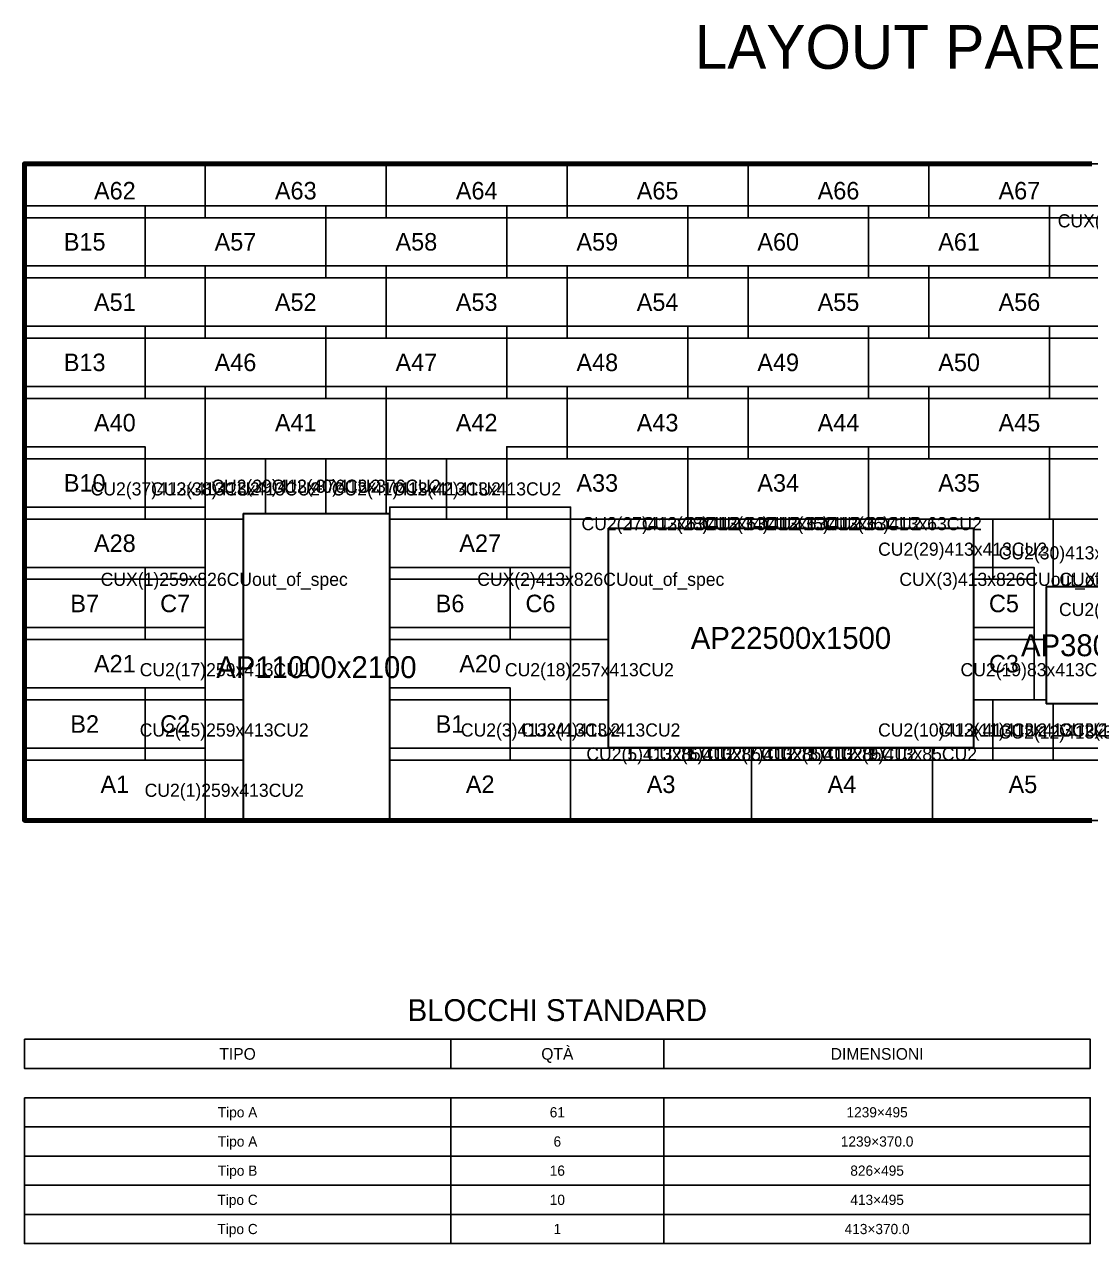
# Model space of a CAD drawing. Header units: metres. Extents: x 0 to 28345, y -34060 to 5454.
# Drawn here: x 0 to 7302, y -2900 to 5454 of the extents above; entities that cross this region are included whole.
import ezdxf
from ezdxf.enums import TextEntityAlignment as Align

# ---------------------------------------------------------------- set-up
doc = ezdxf.new("R2010")
doc.units = ezdxf.units.M
for name, color, linetype in [('APERTURE', 1, 'Continuous'), ('BLOCCHI_CUSTOM', 3, 'Continuous'), ('BLOCCHI_STD', 7, 'Continuous'), ('CARTIGLIO', 7, 'Continuous'), ('PARETE', 5, 'Continuous'), ('TESTI', 7, 'Continuous')]:
    doc.layers.add(name, color=color, linetype=linetype)

msp = doc.modelspace()

# ---------------------------------------------------------------- linework, layer by layer
at = {"layer": 'APERTURE'}
for points in [[(1500, 0), (2500, 0), (2500, 2100), (1500, 2100), (1500, 0)], [(4000, 500), (6500, 500), (6500, 2000), (4000, 2000), (4000, 500)], [(7000, 800), (7800, 800), (7800, 1600), (7000, 1600), (7000, 800)]]:
    msp.add_lwpolyline(points, close=True, dxfattribs=at)
at = {"layer": 'BLOCCHI_CUSTOM'}
for points in [[(826, 2065), (826, 2478), (1239, 2478), (1239, 2065), (826, 2065)], [(1499.6, 2102), (1499.4, 2101.9), (1499.2, 2101.8), (1499.1, 2101.8), (1498.9, 2101.7), (1498.7, 2101.5), (1498.6, 2101.4), (1498.5, 2101.3), (1498.3, 2101.1), (1498.2, 2100.9), (1498.2, 2100.8), (1498.1, 2100.6), (1498, 2100.4), (1498, 2100.2), (1498, 2100), (1498, 2065), (1239, 2065), (1239, 2478), (1652, 2478), (1652, 2102), (1500, 2102), (1499.8, 2102), (1499.6, 2102)], [(2065, 2478), (2065, 2102), (1652, 2102), (1652, 2478), (2065, 2478)], [(2478, 2478), (2478, 2102), (2065, 2102), (2065, 2478), (2478, 2478)], [(2891, 2478), (2891, 2065), (2502, 2065), (2502, 2100), (2502, 2100.2), (2502, 2100.4), (2501.9, 2100.6), (2501.8, 2100.8), (2501.8, 2100.9), (2501.7, 2101.1), (2501.5, 2101.3), (2501.4, 2101.4), (2501.3, 2101.5), (2501.1, 2101.7), (2500.9, 2101.8), (2500.8, 2101.8), (2500.6, 2101.9), (2500.4, 2102), (2500.2, 2102), (2500, 2102), (2478, 2102), (2478, 2478), (2891, 2478)], [(3304, 2478), (3304, 2065), (2891, 2065), (2891, 2478), (3304, 2478)], [(1239, 2065), (1498, 2065), (1498, 1652), (1498, 1239), (1239, 1239), (1239, 1652), (1239, 2065)], [(4154, 2065), (4154, 2002), (4000, 2002), (3999.8, 2002), (3999.6, 2002), (3999.4, 2001.9), (3999.2, 2001.8), (3999.1, 2001.8), (3998.9, 2001.7), (3998.7, 2001.5), (3998.6, 2001.4), (3998.5, 2001.3), (3998.3, 2001.1), (3998.2, 2000.9), (3998.2, 2000.8), (3998.1, 2000.6), (3998, 2000.4), (3998, 2000.2), (3998, 2000), (3998, 1652), (3998, 1239), (3741, 1239), (3741, 1652), (3741, 2065), (4154, 2065)], [(4567, 2065), (4567, 2002), (4154, 2002), (4154, 2065), (4567, 2065)], [(4980, 2065), (4980, 2002), (4567, 2002), (4567, 2065), (4980, 2065)], [(5393, 2065), (5393, 2002), (4980, 2002), (4980, 2065), (5393, 2065)], [(5806, 2065), (5806, 2002), (5393, 2002), (5393, 2065), (5806, 2065)], [(6219, 2065), (6219, 2002), (5806, 2002), (5806, 2065), (6219, 2065)], [(6502, 1652), (6502, 2000), (6502, 2000.2), (6502, 2000.4), (6501.9, 2000.6), (6501.8, 2000.8), (6501.8, 2000.9), (6501.7, 2001.1), (6501.5, 2001.3), (6501.4, 2001.4), (6501.3, 2001.5), (6501.1, 2001.7), (6500.9, 2001.8), (6500.8, 2001.8), (6500.6, 2001.9), (6500.4, 2002), (6500.2, 2002), (6500, 2002), (6219, 2002), (6219, 2065), (6632, 2065), (6632, 1652), (6502, 1652)], [(6999.2, 1601.8), (6999.1, 1601.8), (6998.9, 1601.7), (6998.7, 1601.5), (6998.6, 1601.4), (6998.5, 1601.3), (6998.3, 1601.1), (6998.2, 1600.9), (6998.2, 1600.8), (6998.1, 1600.6), (6998, 1600.4), (6998, 1600.2), (6998, 1600), (6998, 1239), (6915, 1239), (6915, 1652), (6632, 1652), (6632, 2065), (7045, 2065), (7045, 1602), (7000, 1602), (6999.8, 1602), (6999.6, 1602), (6999.4, 1601.9), (6999.2, 1601.8)], [(7458, 2065), (7458, 1652), (7458, 1602), (7045, 1602), (7045, 2065), (7458, 2065)], [(1239, 826), (1239, 1239), (1498, 1239), (1498, 826), (1239, 826)], [(3741, 1239), (3998, 1239), (3998, 826), (3741, 826), (3741, 1239)], [(6915, 1239), (6998, 1239), (6998, 826), (6915, 826), (6915, 1239)], [(1239, 826), (1498, 826), (1498, 413), (1239, 413), (1239, 826)], [(3328, 826), (3741, 826), (3741, 413), (3328, 413), (3328, 826)], [(3998, 826), (3998, 500), (3998, 499.8), (3998, 499.6), (3998.1, 499.4), (3998.2, 499.2), (3998.2, 499.1), (3998.3, 498.9), (3998.5, 498.7), (3998.6, 498.6), (3998.7, 498.5), (3998.9, 498.3), (3999.1, 498.2), (3999.2, 498.2), (3999.4, 498.1), (3999.6, 498), (3999.8, 498), (4000, 498), (4154, 498), (4154, 413), (3741, 413), (3741, 826), (3998, 826)], [(6500, 498), (6500.2, 498), (6500.4, 498), (6500.6, 498.1), (6500.8, 498.2), (6500.9, 498.2), (6501.1, 498.3), (6501.3, 498.5), (6501.4, 498.6), (6501.5, 498.7), (6501.7, 498.9), (6501.8, 499.1), (6501.8, 499.2), (6501.9, 499.4), (6502, 499.6), (6502, 499.8), (6502, 500), (6502, 826), (6632, 826), (6632, 413), (6219, 413), (6219, 498), (6500, 498)], [(6998, 826), (6998, 800), (6998, 799.8), (6998, 799.6), (6998.1, 799.4), (6998.2, 799.2), (6998.2, 799.1), (6998.3, 798.9), (6998.5, 798.7), (6998.6, 798.6), (6998.7, 798.5), (6998.9, 798.3), (6999.1, 798.2), (6999.2, 798.2), (6999.4, 798.1), (6999.6, 798), (6999.8, 798), (7000, 798), (7045, 798), (7045, 413), (6632, 413), (6632, 826), (6998, 826)], [(7458, 798), (7458, 413), (7045, 413), (7045, 798), (7458, 798)], [(4567, 498), (4567, 413), (4154, 413), (4154, 498), (4567, 498)], [(4980, 498), (4980, 413), (4567, 413), (4567, 498), (4980, 498)], [(5393, 498), (5393, 413), (4980, 413), (4980, 498), (5393, 498)], [(5806, 498), (5806, 413), (5393, 413), (5393, 498), (5806, 498)], [(6219, 498), (6219, 413), (5806, 413), (5806, 498), (6219, 498)], [(1498, 0), (1490, 0), (1480, 0), (1470, 0), (1460, 0), (1450, 0), (1440, 0), (1430, 0), (1420, 0), (1410, 0), (1400, 0), (1390, 0), (1380, 0), (1370, 0), (1360, 0), (1350, 0), (1340, 0), (1330, 0), (1320, 0), (1310, 0), (1300, 0), (1290, 0), (1280, 0), (1270, 0), (1260, 0), (1250, 0), (1240, 0), (1239, 0), (1239, 413), (1498, 413), (1498, 0)]]:
    msp.add_lwpolyline(points, close=True, dxfattribs=at)
at = {"layer": 'BLOCCHI_STD'}
for points in [[(0, 4130), (1239, 4130), (1239, 4500), (0, 4500), (0, 4130)], [(1239, 4130), (2478, 4130), (2478, 4500), (1239, 4500), (1239, 4130)], [(2478, 4130), (3717, 4130), (3717, 4500), (2478, 4500), (2478, 4130)], [(3717, 4130), (4956, 4130), (4956, 4500), (3717, 4500), (3717, 4130)], [(4956, 4130), (6195, 4130), (6195, 4500), (4956, 4500), (4956, 4130)], [(6195, 4130), (7434, 4130), (7434, 4500), (6195, 4500), (6195, 4130)], [(0, 3717), (826, 3717), (826, 4212), (0, 4212), (0, 3717)], [(826, 3717), (2065, 3717), (2065, 4212), (826, 4212), (826, 3717)], [(2065, 3717), (3304, 3717), (3304, 4212), (2065, 4212), (2065, 3717)], [(3304, 3717), (4543, 3717), (4543, 4212), (3304, 4212), (3304, 3717)], [(4543, 3717), (5782, 3717), (5782, 4212), (4543, 4212), (4543, 3717)], [(5782, 3717), (7021, 3717), (7021, 4212), (5782, 4212), (5782, 3717)], [(7021, 3717), (7847, 3717), (7847, 4212), (7021, 4212), (7021, 3717)], [(0, 3304), (1239, 3304), (1239, 3799), (0, 3799), (0, 3304)], [(1239, 3304), (2478, 3304), (2478, 3799), (1239, 3799), (1239, 3304)], [(2478, 3304), (3717, 3304), (3717, 3799), (2478, 3799), (2478, 3304)], [(3717, 3304), (4956, 3304), (4956, 3799), (3717, 3799), (3717, 3304)], [(4956, 3304), (6195, 3304), (6195, 3799), (4956, 3799), (4956, 3304)], [(6195, 3304), (7434, 3304), (7434, 3799), (6195, 3799), (6195, 3304)], [(0, 2891), (826, 2891), (826, 3386), (0, 3386), (0, 2891)], [(826, 2891), (2065, 2891), (2065, 3386), (826, 3386), (826, 2891)], [(2065, 2891), (3304, 2891), (3304, 3386), (2065, 3386), (2065, 2891)], [(3304, 2891), (4543, 2891), (4543, 3386), (3304, 3386), (3304, 2891)], [(4543, 2891), (5782, 2891), (5782, 3386), (4543, 3386), (4543, 2891)], [(5782, 2891), (7021, 2891), (7021, 3386), (5782, 3386), (5782, 2891)], [(7021, 2891), (7847, 2891), (7847, 3386), (7021, 3386), (7021, 2891)], [(0, 2478), (1239, 2478), (1239, 2973), (0, 2973), (0, 2478)], [(1239, 2478), (2478, 2478), (2478, 2973), (1239, 2973), (1239, 2478)], [(2478, 2478), (3717, 2478), (3717, 2973), (2478, 2973), (2478, 2478)], [(3717, 2478), (4956, 2478), (4956, 2973), (3717, 2973), (3717, 2478)], [(4956, 2478), (6195, 2478), (6195, 2973), (4956, 2973), (4956, 2478)], [(6195, 2478), (7434, 2478), (7434, 2973), (6195, 2973), (6195, 2478)], [(0, 2065), (826, 2065), (826, 2560), (0, 2560), (0, 2065)], [(3304, 2065), (4543, 2065), (4543, 2560), (3304, 2560), (3304, 2065)], [(4543, 2065), (5782, 2065), (5782, 2560), (4543, 2560), (4543, 2065)], [(5782, 2065), (7021, 2065), (7021, 2560), (5782, 2560), (5782, 2065)], [(7021, 2065), (7847, 2065), (7847, 2560), (7021, 2560), (7021, 2065)], [(0, 1652), (1239, 1652), (1239, 2147), (0, 2147), (0, 1652)], [(2502, 1652), (3741, 1652), (3741, 2147), (2502, 2147), (2502, 1652)], [(0, 1239), (826, 1239), (826, 1734), (0, 1734), (0, 1239)], [(826, 1239), (1239, 1239), (1239, 1734), (826, 1734), (826, 1239)], [(2502, 1239), (3328, 1239), (3328, 1734), (2502, 1734), (2502, 1239)], [(3328, 1239), (3741, 1239), (3741, 1734), (3328, 1734), (3328, 1239)], [(6502, 1239), (6915, 1239), (6915, 1734), (6502, 1734), (6502, 1239)], [(0, 826), (1239, 826), (1239, 1321), (0, 1321), (0, 826)], [(2502, 826), (3741, 826), (3741, 1321), (2502, 1321), (2502, 826)], [(6502, 826), (6915, 826), (6915, 1321), (6502, 1321), (6502, 826)], [(0, 413), (826, 413), (826, 908), (0, 908), (0, 413)], [(826, 413), (1239, 413), (1239, 908), (826, 908), (826, 413)], [(2502, 413), (3328, 413), (3328, 908), (2502, 908), (2502, 413)], [(0, 0), (1239, 0), (1239, 495), (0, 495), (0, 0)], [(2502, 0), (3741, 0), (3741, 495), (2502, 495), (2502, 0)], [(3741, 0), (4980, 0), (4980, 495), (3741, 495), (3741, 0)], [(4980, 0), (6219, 0), (6219, 495), (4980, 495), (4980, 0)], [(6219, 0), (7458, 0), (7458, 495), (6219, 495), (6219, 0)]]:
    msp.add_lwpolyline(points, dxfattribs=at)
at = {"layer": 'CARTIGLIO'}
for points in [[(0, -1500), (2920, -1500), (2920, -1700), (0, -1700), (0, -1500)], [(2920, -1500), (4380, -1500), (4380, -1700), (2920, -1700), (2920, -1500)], [(4380, -1500), (7300, -1500), (7300, -1700), (4380, -1700), (4380, -1500)], [(0, -1900), (2920, -1900), (2920, -2100), (0, -2100), (0, -1900)], [(2920, -1900), (4380, -1900), (4380, -2100), (2920, -2100), (2920, -1900)], [(4380, -1900), (7300, -1900), (7300, -2100), (4380, -2100), (4380, -1900)], [(0, -2100), (2920, -2100), (2920, -2300), (0, -2300), (0, -2100)], [(2920, -2100), (4380, -2100), (4380, -2300), (2920, -2300), (2920, -2100)], [(4380, -2100), (7300, -2100), (7300, -2300), (4380, -2300), (4380, -2100)], [(0, -2300), (2920, -2300), (2920, -2500), (0, -2500), (0, -2300)], [(2920, -2300), (4380, -2300), (4380, -2500), (2920, -2500), (2920, -2300)], [(4380, -2300), (7300, -2300), (7300, -2500), (4380, -2500), (4380, -2300)], [(0, -2500), (2920, -2500), (2920, -2700), (0, -2700), (0, -2500)], [(2920, -2500), (4380, -2500), (4380, -2700), (2920, -2700), (2920, -2500)], [(4380, -2500), (7300, -2500), (7300, -2700), (4380, -2700), (4380, -2500)], [(0, -2700), (2920, -2700), (2920, -2900), (0, -2900), (0, -2700)], [(2920, -2700), (4380, -2700), (4380, -2900), (2920, -2900), (2920, -2700)], [(4380, -2700), (7300, -2700), (7300, -2900), (4380, -2900), (4380, -2700)]]:
    msp.add_lwpolyline(points, dxfattribs=at)
at = {"layer": 'PARETE', "lineweight": 100}
msp.add_lwpolyline([(7310, 4500), (7300, 4500), (7290, 4500), (7280, 4500), (7270, 4500), (7260, 4500), (7250, 4500), (7240, 4500), (7230, 4500), (7220, 4500), (7210, 4500), (7200, 4500), (7190, 4500), (7180, 4500), (7170, 4500), (7160, 4500), (7150, 4500), (7140, 4500), (7130, 4500), (7120, 4500), (7110, 4500), (7100, 4500), (7090, 4500), (7080, 4500), (7070, 4500), (7060, 4500), (7050, 4500), (7040, 4500), (7030, 4500), (7020, 4500), (7010, 4500), (7000, 4500), (6990, 4500), (6980, 4500), (6970, 4500), (6960, 4500), (6950, 4500), (6940, 4500), (6930, 4500), (6920, 4500), (6910, 4500), (6900, 4500), (6890, 4500), (6880, 4500), (6870, 4500), (6860, 4500), (6850, 4500), (6840, 4500), (6830, 4500), (6820, 4500), (6810, 4500), (6800, 4500), (6790, 4500), (6780, 4500), (6770, 4500), (6760, 4500), (6750, 4500), (6740, 4500), (6730, 4500), (6720, 4500), (6710, 4500), (6700, 4500), (6690, 4500), (6680, 4500), (6670, 4500), (6660, 4500), (6650, 4500), (6640, 4500), (6630, 4500), (6620, 4500), (6610, 4500), (6600, 4500), (6590, 4500), (6580, 4500), (6570, 4500), (6560, 4500), (6550, 4500), (6540, 4500), (6530, 4500), (6520, 4500), (6510, 4500), (6500, 4500), (6490, 4500), (6480, 4500), (6470, 4500), (6460, 4500), (6450, 4500), (6440, 4500), (6430, 4500), (6420, 4500), (6410, 4500), (6400, 4500), (6390, 4500), (6380, 4500), (6370, 4500), (6360, 4500), (6350, 4500), (6340, 4500), (6330, 4500), (6320, 4500), (6310, 4500), (6300, 4500), (6290, 4500), (6280, 4500), (6270, 4500), (6260, 4500), (6250, 4500), (6240, 4500), (6230, 4500), (6220, 4500), (6210, 4500), (6200, 4500), (6190, 4500), (6180, 4500), (6170, 4500), (6160, 4500), (6150, 4500), (6140, 4500), (6130, 4500), (6120, 4500), (6110, 4500), (6100, 4500), (6090, 4500), (6080, 4500), (6070, 4500), (6060, 4500), (6050, 4500), (6040, 4500), (6030, 4500), (6020, 4500), (6010, 4500), (6000, 4500), (5990, 4500), (5980, 4500), (5970, 4500), (5960, 4500), (5950, 4500), (5940, 4500), (5930, 4500), (5920, 4500), (5910, 4500), (5900, 4500), (5890, 4500), (5880, 4500), (5870, 4500), (5860, 4500), (5850, 4500), (5840, 4500), (5830, 4500), (5820, 4500), (5810, 4500), (5800, 4500), (5790, 4500), (5780, 4500), (5770, 4500), (5760, 4500), (5750, 4500), (5740, 4500), (5730, 4500), (5720, 4500), (5710, 4500), (5700, 4500), (5690, 4500), (5680, 4500), (5670, 4500), (5660, 4500), (5650, 4500), (5640, 4500), (5630, 4500), (5620, 4500), (5610, 4500), (5600, 4500), (5590, 4500), (5580, 4500), (5570, 4500), (5560, 4500), (5550, 4500), (5540, 4500), (5530, 4500), (5520, 4500), (5510, 4500), (5500, 4500), (5490, 4500), (5480, 4500), (5470, 4500), (5460, 4500), (5450, 4500), (5440, 4500), (5430, 4500), (5420, 4500), (5410, 4500), (5400, 4500), (5390, 4500), (5380, 4500), (5370, 4500), (5360, 4500), (5350, 4500), (5340, 4500), (5330, 4500), (5320, 4500), (5310, 4500), (5300, 4500), (5290, 4500), (5280, 4500), (5270, 4500), (5260, 4500), (5250, 4500), (5240, 4500), (5230, 4500), (5220, 4500), (5210, 4500), (5200, 4500), (5190, 4500), (5180, 4500), (5170, 4500), (5160, 4500), (5150, 4500), (5140, 4500), (5130, 4500), (5120, 4500), (5110, 4500), (5100, 4500), (5090, 4500), (5080, 4500), (5070, 4500), (5060, 4500), (5050, 4500), (5040, 4500), (5030, 4500), (5020, 4500), (5010, 4500), (5000, 4500), (4990, 4500), (4980, 4500), (4970, 4500), (4960, 4500), (4950, 4500), (4940, 4500), (4930, 4500), (4920, 4500), (4910, 4500), (4900, 4500), (4890, 4500), (4880, 4500), (4870, 4500), (4860, 4500), (4850, 4500), (4840, 4500), (4830, 4500), (4820, 4500), (4810, 4500), (4800, 4500), (4790, 4500), (4780, 4500), (4770, 4500), (4760, 4500), (4750, 4500), (4740, 4500), (4730, 4500), (4720, 4500), (4710, 4500), (4700, 4500), (4690, 4500), (4680, 4500), (4670, 4500), (4660, 4500), (4650, 4500), (4640, 4500), (4630, 4500), (4620, 4500), (4610, 4500), (4600, 4500), (4590, 4500), (4580, 4500), (4570, 4500), (4560, 4500), (4550, 4500), (4540, 4500), (4530, 4500), (4520, 4500), (4510, 4500), (4500, 4500), (4490, 4500), (4480, 4500), (4470, 4500), (4460, 4500), (4450, 4500), (4440, 4500), (4430, 4500), (4420, 4500), (4410, 4500), (4400, 4500), (4390, 4500), (4380, 4500), (4370, 4500), (4360, 4500), (4350, 4500), (4340, 4500), (4330, 4500), (4320, 4500), (4310, 4500), (4300, 4500), (4290, 4500), (4280, 4500), (4270, 4500), (4260, 4500), (4250, 4500), (4240, 4500), (4230, 4500), (4220, 4500), (4210, 4500), (4200, 4500), (4190, 4500), (4180, 4500), (4170, 4500), (4160, 4500), (4150, 4500), (4140, 4500), (4130, 4500), (4120, 4500), (4110, 4500), (4100, 4500), (4090, 4500), (4080, 4500), (4070, 4500), (4060, 4500), (4050, 4500), (4040, 4500), (4030, 4500), (4020, 4500), (4010, 4500), (4000, 4500), (3990, 4500), (3980, 4500), (3970, 4500), (3960, 4500), (3950, 4500), (3940, 4500), (3930, 4500), (3920, 4500), (3910, 4500), (3900, 4500), (3890, 4500), (3880, 4500), (3870, 4500), (3860, 4500), (3850, 4500), (3840, 4500), (3830, 4500), (3820, 4500), (3810, 4500), (3800, 4500), (3790, 4500), (3780, 4500), (3770, 4500), (3760, 4500), (3750, 4500), (3740, 4500), (3730, 4500), (3720, 4500), (3710, 4500), (3700, 4500), (3690, 4500), (3680, 4500), (3670, 4500), (3660, 4500), (3650, 4500), (3640, 4500), (3630, 4500), (3620, 4500), (3610, 4500), (3600, 4500), (3590, 4500), (3580, 4500), (3570, 4500), (3560, 4500), (3550, 4500), (3540, 4500), (3530, 4500), (3520, 4500), (3510, 4500), (3500, 4500), (3490, 4500), (3480, 4500), (3470, 4500), (3460, 4500), (3450, 4500), (3440, 4500), (3430, 4500), (3420, 4500), (3410, 4500), (3400, 4500), (3390, 4500), (3380, 4500), (3370, 4500), (3360, 4500), (3350, 4500), (3340, 4500), (3330, 4500), (3320, 4500), (3310, 4500), (3300, 4500), (3290, 4500), (3280, 4500), (3270, 4500), (3260, 4500), (3250, 4500), (3240, 4500), (3230, 4500), (3220, 4500), (3210, 4500), (3200, 4500), (3190, 4500), (3180, 4500), (3170, 4500), (3160, 4500), (3150, 4500), (3140, 4500), (3130, 4500), (3120, 4500), (3110, 4500), (3100, 4500), (3090, 4500), (3080, 4500), (3070, 4500), (3060, 4500), (3050, 4500), (3040, 4500), (3030, 4500), (3020, 4500), (3010, 4500), (3000, 4500), (2990, 4500), (2980, 4500), (2970, 4500), (2960, 4500), (2950, 4500), (2940, 4500), (2930, 4500), (2920, 4500), (2910, 4500), (2900, 4500), (2890, 4500), (2880, 4500), (2870, 4500), (2860, 4500), (2850, 4500), (2840, 4500), (2830, 4500), (2820, 4500), (2810, 4500), (2800, 4500), (2790, 4500), (2780, 4500), (2770, 4500), (2760, 4500), (2750, 4500), (2740, 4500), (2730, 4500), (2720, 4500), (2710, 4500), (2700, 4500), (2690, 4500), (2680, 4500), (2670, 4500), (2660, 4500), (2650, 4500), (2640, 4500), (2630, 4500), (2620, 4500), (2610, 4500), (2600, 4500), (2590, 4500), (2580, 4500), (2570, 4500), (2560, 4500), (2550, 4500), (2540, 4500), (2530, 4500), (2520, 4500), (2510, 4500), (2500, 4500), (2490, 4500), (2480, 4500), (2470, 4500), (2460, 4500), (2450, 4500), (2440, 4500), (2430, 4500), (2420, 4500), (2410, 4500), (2400, 4500), (2390, 4500), (2380, 4500), (2370, 4500), (2360, 4500), (2350, 4500), (2340, 4500), (2330, 4500), (2320, 4500), (2310, 4500), (2300, 4500), (2290, 4500), (2280, 4500), (2270, 4500), (2260, 4500), (2250, 4500), (2240, 4500), (2230, 4500), (2220, 4500), (2210, 4500), (2200, 4500), (2190, 4500), (2180, 4500), (2170, 4500), (2160, 4500), (2150, 4500), (2140, 4500), (2130, 4500), (2120, 4500), (2110, 4500), (2100, 4500), (2090, 4500), (2080, 4500), (2070, 4500), (2060, 4500), (2050, 4500), (2040, 4500), (2030, 4500), (2020, 4500), (2010, 4500), (2000, 4500), (1990, 4500), (1980, 4500), (1970, 4500), (1960, 4500), (1950, 4500), (1940, 4500), (1930, 4500), (1920, 4500), (1910, 4500), (1900, 4500), (1890, 4500), (1880, 4500), (1870, 4500), (1860, 4500), (1850, 4500), (1840, 4500), (1830, 4500), (1820, 4500), (1810, 4500), (1800, 4500), (1790, 4500), (1780, 4500), (1770, 4500), (1760, 4500), (1750, 4500), (1740, 4500), (1730, 4500), (1720, 4500), (1710, 4500), (1700, 4500), (1690, 4500), (1680, 4500), (1670, 4500), (1660, 4500), (1650, 4500), (1640, 4500), (1630, 4500), (1620, 4500), (1610, 4500), (1600, 4500), (1590, 4500), (1580, 4500), (1570, 4500), (1560, 4500), (1550, 4500), (1540, 4500), (1530, 4500), (1520, 4500), (1510, 4500), (1500, 4500), (1490, 4500), (1480, 4500), (1470, 4500), (1460, 4500), (1450, 4500), (1440, 4500), (1430, 4500), (1420, 4500), (1410, 4500), (1400, 4500), (1390, 4500), (1380, 4500), (1370, 4500), (1360, 4500), (1350, 4500), (1340, 4500), (1330, 4500), (1320, 4500), (1310, 4500), (1300, 4500), (1290, 4500), (1280, 4500), (1270, 4500), (1260, 4500), (1250, 4500), (1240, 4500), (1230, 4500), (1220, 4500), (1210, 4500), (1200, 4500), (1190, 4500), (1180, 4500), (1170, 4500), (1160, 4500), (1150, 4500), (1140, 4500), (1130, 4500), (1120, 4500), (1110, 4500), (1100, 4500), (1090, 4500), (1080, 4500), (1070, 4500), (1060, 4500), (1050, 4500), (1040, 4500), (1030, 4500), (1020, 4500), (1010, 4500), (1000, 4500), (990, 4500), (980, 4500), (970, 4500), (960, 4500), (950, 4500), (940, 4500), (930, 4500), (920, 4500), (910, 4500), (900, 4500), (890, 4500), (880, 4500), (870, 4500), (860, 4500), (850, 4500), (840, 4500), (830, 4500), (820, 4500), (810, 4500), (800, 4500), (790, 4500), (780, 4500), (770, 4500), (760, 4500), (750, 4500), (740, 4500), (730, 4500), (720, 4500), (710, 4500), (700, 4500), (690, 4500), (680, 4500), (670, 4500), (660, 4500), (650, 4500), (640, 4500), (630, 4500), (620, 4500), (610, 4500), (600, 4500), (590, 4500), (580, 4500), (570, 4500), (560, 4500), (550, 4500), (540, 4500), (530, 4500), (520, 4500), (510, 4500), (500, 4500), (490, 4500), (480, 4500), (470, 4500), (460, 4500), (450, 4500), (440, 4500), (430, 4500), (420, 4500), (410, 4500), (400, 4500), (390, 4500), (380, 4500), (370, 4500), (360, 4500), (350, 4500), (340, 4500), (330, 4500), (320, 4500), (310, 4500), (300, 4500), (290, 4500), (280, 4500), (270, 4500), (260, 4500), (250, 4500), (240, 4500), (230, 4500), (220, 4500), (210, 4500), (200, 4500), (190, 4500), (180, 4500), (170, 4500), (160, 4500), (150, 4500), (140, 4500), (130, 4500), (120, 4500), (110, 4500), (100, 4500), (90, 4500), (80, 4500), (70, 4500), (60, 4500), (50, 4500), (40, 4500), (30, 4500), (20, 4500), (10, 4500), (0, 4500), (0, 4490), (0, 4480), (0, 4470), (0, 4460), (0, 4450), (0, 4440), (0, 4430), (0, 4420), (0, 4410), (0, 4400), (0, 4390), (0, 4380), (0, 4370), (0, 4360), (0, 4350), (0, 4340), (0, 4330), (0, 4320), (0, 4310), (0, 4300), (0, 4290), (0, 4280), (0, 4270), (0, 4260), (0, 4250), (0, 4240), (0, 4230), (0, 4220), (0, 4210), (0, 4200), (0, 4190), (0, 4180), (0, 4170), (0, 4160), (0, 4150), (0, 4140), (0, 4130), (0, 4120), (0, 4110), (0, 4100), (0, 4090), (0, 4080), (0, 4070), (0, 4060), (0, 4050), (0, 4040), (0, 4030), (0, 4020), (0, 4010), (0, 4000), (0, 3990), (0, 3980), (0, 3970), (0, 3960), (0, 3950), (0, 3940), (0, 3930), (0, 3920), (0, 3910), (0, 3900), (0, 3890), (0, 3880), (0, 3870), (0, 3860), (0, 3850), (0, 3840), (0, 3830), (0, 3820), (0, 3810), (0, 3800), (0, 3790), (0, 3780), (0, 3770), (0, 3760), (0, 3750), (0, 3740), (0, 3730), (0, 3720), (0, 3710), (0, 3700), (0, 3690), (0, 3680), (0, 3670), (0, 3660), (0, 3650), (0, 3640), (0, 3630), (0, 3620), (0, 3610), (0, 3600), (0, 3590), (0, 3580), (0, 3570), (0, 3560), (0, 3550), (0, 3540), (0, 3530), (0, 3520), (0, 3510), (0, 3500), (0, 3490), (0, 3480), (0, 3470), (0, 3460), (0, 3450), (0, 3440), (0, 3430), (0, 3420), (0, 3410), (0, 3400), (0, 3390), (0, 3380), (0, 3370), (0, 3360), (0, 3350), (0, 3340), (0, 3330), (0, 3320), (0, 3310), (0, 3300), (0, 3290), (0, 3280), (0, 3270), (0, 3260), (0, 3250), (0, 3240), (0, 3230), (0, 3220), (0, 3210), (0, 3200), (0, 3190), (0, 3180), (0, 3170), (0, 3160), (0, 3150), (0, 3140), (0, 3130), (0, 3120), (0, 3110), (0, 3100), (0, 3090), (0, 3080), (0, 3070), (0, 3060), (0, 3050), (0, 3040), (0, 3030), (0, 3020), (0, 3010), (0, 3000), (0, 2990), (0, 2980), (0, 2970), (0, 2960), (0, 2950), (0, 2940), (0, 2930), (0, 2920), (0, 2910), (0, 2900), (0, 2890), (0, 2880), (0, 2870), (0, 2860), (0, 2850), (0, 2840), (0, 2830), (0, 2820), (0, 2810), (0, 2800), (0, 2790), (0, 2780), (0, 2770), (0, 2760), (0, 2750), (0, 2740), (0, 2730), (0, 2720), (0, 2710), (0, 2700), (0, 2690), (0, 2680), (0, 2670), (0, 2660), (0, 2650), (0, 2640), (0, 2630), (0, 2620), (0, 2610), (0, 2600), (0, 2590), (0, 2580), (0, 2570), (0, 2560), (0, 2550), (0, 2540), (0, 2530), (0, 2520), (0, 2510), (0, 2500), (0, 2490), (0, 2480), (0, 2470), (0, 2460), (0, 2450), (0, 2440), (0, 2430), (0, 2420), (0, 2410), (0, 2400), (0, 2390), (0, 2380), (0, 2370), (0, 2360), (0, 2350), (0, 2340), (0, 2330), (0, 2320), (0, 2310), (0, 2300), (0, 2290), (0, 2280), (0, 2270), (0, 2260), (0, 2250), (0, 2240), (0, 2230), (0, 2220), (0, 2210), (0, 2200), (0, 2190), (0, 2180), (0, 2170), (0, 2160), (0, 2150), (0, 2140), (0, 2130), (0, 2120), (0, 2110), (0, 2100), (0, 2090), (0, 2080), (0, 2070), (0, 2060), (0, 2050), (0, 2040), (0, 2030), (0, 2020), (0, 2010), (0, 2000), (0, 1990), (0, 1980), (0, 1970), (0, 1960), (0, 1950), (0, 1940), (0, 1930), (0, 1920), (0, 1910), (0, 1900), (0, 1890), (0, 1880), (0, 1870), (0, 1860), (0, 1850), (0, 1840), (0, 1830), (0, 1820), (0, 1810), (0, 1800), (0, 1790), (0, 1780), (0, 1770), (0, 1760), (0, 1750), (0, 1740), (0, 1730), (0, 1720), (0, 1710), (0, 1700), (0, 1690), (0, 1680), (0, 1670), (0, 1660), (0, 1650), (0, 1640), (0, 1630), (0, 1620), (0, 1610), (0, 1600), (0, 1590), (0, 1580), (0, 1570), (0, 1560), (0, 1550), (0, 1540), (0, 1530), (0, 1520), (0, 1510), (0, 1500), (0, 1490), (0, 1480), (0, 1470), (0, 1460), (0, 1450), (0, 1440), (0, 1430), (0, 1420), (0, 1410), (0, 1400), (0, 1390), (0, 1380), (0, 1370), (0, 1360), (0, 1350), (0, 1340), (0, 1330), (0, 1320), (0, 1310), (0, 1300), (0, 1290), (0, 1280), (0, 1270), (0, 1260), (0, 1250), (0, 1240), (0, 1230), (0, 1220), (0, 1210), (0, 1200), (0, 1190), (0, 1180), (0, 1170), (0, 1160), (0, 1150), (0, 1140), (0, 1130), (0, 1120), (0, 1110), (0, 1100), (0, 1090), (0, 1080), (0, 1070), (0, 1060), (0, 1050), (0, 1040), (0, 1030), (0, 1020), (0, 1010), (0, 1000), (0, 990), (0, 980), (0, 970), (0, 960), (0, 950), (0, 940), (0, 930), (0, 920), (0, 910), (0, 900), (0, 890), (0, 880), (0, 870), (0, 860), (0, 850), (0, 840), (0, 830), (0, 820), (0, 810), (0, 800), (0, 790), (0, 780), (0, 770), (0, 760), (0, 750), (0, 740), (0, 730), (0, 720), (0, 710), (0, 700), (0, 690), (0, 680), (0, 670), (0, 660), (0, 650), (0, 640), (0, 630), (0, 620), (0, 610), (0, 600), (0, 590), (0, 580), (0, 570), (0, 560), (0, 550), (0, 540), (0, 530), (0, 520), (0, 510), (0, 500), (0, 490), (0, 480), (0, 470), (0, 460), (0, 450), (0, 440), (0, 430), (0, 420), (0, 410), (0, 400), (0, 390), (0, 380), (0, 370), (0, 360), (0, 350), (0, 340), (0, 330), (0, 320), (0, 310), (0, 300), (0, 290), (0, 280), (0, 270), (0, 260), (0, 250), (0, 240), (0, 230), (0, 220), (0, 210), (0, 200), (0, 190), (0, 180), (0, 170), (0, 160), (0, 150), (0, 140), (0, 130), (0, 120), (0, 110), (0, 100), (0, 90), (0, 80), (0, 70), (0, 60), (0, 50), (0, 40), (0, 30), (0, 20), (0, 10), (0, 0), (0, 0), (10, 0), (20, 0), (30, 0), (40, 0), (50, 0), (60, 0), (70, 0), (80, 0), (90, 0), (100, 0), (110, 0), (120, 0), (130, 0), (140, 0), (150, 0), (160, 0), (170, 0), (180, 0), (190, 0), (200, 0), (210, 0), (220, 0), (230, 0), (240, 0), (250, 0), (260, 0), (270, 0), (280, 0), (290, 0), (300, 0), (310, 0), (320, 0), (330, 0), (340, 0), (350, 0), (360, 0), (370, 0), (380, 0), (390, 0), (400, 0), (410, 0), (420, 0), (430, 0), (440, 0), (450, 0), (460, 0), (470, 0), (480, 0), (490, 0), (500, 0), (510, 0), (520, 0), (530, 0), (540, 0), (550, 0), (560, 0), (570, 0), (580, 0), (590, 0), (600, 0), (610, 0), (620, 0), (630, 0), (640, 0), (650, 0), (660, 0), (670, 0), (680, 0), (690, 0), (700, 0), (710, 0), (720, 0), (730, 0), (740, 0), (750, 0), (760, 0), (770, 0), (780, 0), (790, 0), (800, 0), (810, 0), (820, 0), (830, 0), (840, 0), (850, 0), (860, 0), (870, 0), (880, 0), (890, 0), (900, 0), (910, 0), (920, 0), (930, 0), (940, 0), (950, 0), (960, 0), (970, 0), (980, 0), (990, 0), (1000, 0), (1010, 0), (1020, 0), (1030, 0), (1040, 0), (1050, 0), (1060, 0), (1070, 0), (1080, 0), (1090, 0), (1100, 0), (1110, 0), (1120, 0), (1130, 0), (1140, 0), (1150, 0), (1160, 0), (1170, 0), (1180, 0), (1190, 0), (1200, 0), (1210, 0), (1220, 0), (1230, 0), (1240, 0), (1250, 0), (1260, 0), (1270, 0), (1280, 0), (1290, 0), (1300, 0), (1310, 0), (1320, 0), (1330, 0), (1340, 0), (1350, 0), (1360, 0), (1370, 0), (1380, 0), (1390, 0), (1400, 0), (1410, 0), (1420, 0), (1430, 0), (1440, 0), (1450, 0), (1460, 0), (1470, 0), (1480, 0), (1490, 0), (1500, 0), (1510, 0), (1520, 0), (1530, 0), (1540, 0), (1550, 0), (1560, 0), (1570, 0), (1580, 0), (1590, 0), (1600, 0), (1610, 0), (1620, 0), (1630, 0), (1640, 0), (1650, 0), (1660, 0), (1670, 0), (1680, 0), (1690, 0), (1700, 0), (1710, 0), (1720, 0), (1730, 0), (1740, 0), (1750, 0), (1760, 0), (1770, 0), (1780, 0), (1790, 0), (1800, 0), (1810, 0), (1820, 0), (1830, 0), (1840, 0), (1850, 0), (1860, 0), (1870, 0), (1880, 0), (1890, 0), (1900, 0), (1910, 0), (1920, 0), (1930, 0), (1940, 0), (1950, 0), (1960, 0), (1970, 0), (1980, 0), (1990, 0), (2000, 0), (2010, 0), (2020, 0), (2030, 0), (2040, 0), (2050, 0), (2060, 0), (2070, 0), (2080, 0), (2090, 0), (2100, 0), (2110, 0), (2120, 0), (2130, 0), (2140, 0), (2150, 0), (2160, 0), (2170, 0), (2180, 0), (2190, 0), (2200, 0), (2210, 0), (2220, 0), (2230, 0), (2240, 0), (2250, 0), (2260, 0), (2270, 0), (2280, 0), (2290, 0), (2300, 0), (2310, 0), (2320, 0), (2330, 0), (2340, 0), (2350, 0), (2360, 0), (2370, 0), (2380, 0), (2390, 0), (2400, 0), (2410, 0), (2420, 0), (2430, 0), (2440, 0), (2450, 0), (2460, 0), (2470, 0), (2480, 0), (2490, 0), (2500, 0), (2510, 0), (2520, 0), (2530, 0), (2540, 0), (2550, 0), (2560, 0), (2570, 0), (2580, 0), (2590, 0), (2600, 0), (2610, 0), (2620, 0), (2630, 0), (2640, 0), (2650, 0), (2660, 0), (2670, 0), (2680, 0), (2690, 0), (2700, 0), (2710, 0), (2720, 0), (2730, 0), (2740, 0), (2750, 0), (2760, 0), (2770, 0), (2780, 0), (2790, 0), (2800, 0), (2810, 0), (2820, 0), (2830, 0), (2840, 0), (2850, 0), (2860, 0), (2870, 0), (2880, 0), (2890, 0), (2900, 0), (2910, 0), (2920, 0), (2930, 0), (2940, 0), (2950, 0), (2960, 0), (2970, 0), (2980, 0), (2990, 0), (3000, 0), (3010, 0), (3020, 0), (3030, 0), (3040, 0), (3050, 0), (3060, 0), (3070, 0), (3080, 0), (3090, 0), (3100, 0), (3110, 0), (3120, 0), (3130, 0), (3140, 0), (3150, 0), (3160, 0), (3170, 0), (3180, 0), (3190, 0), (3200, 0), (3210, 0), (3220, 0), (3230, 0), (3240, 0), (3250, 0), (3260, 0), (3270, 0), (3280, 0), (3290, 0), (3300, 0), (3310, 0), (3320, 0), (3330, 0), (3340, 0), (3350, 0), (3360, 0), (3370, 0), (3380, 0), (3390, 0), (3400, 0), (3410, 0), (3420, 0), (3430, 0), (3440, 0), (3450, 0), (3460, 0), (3470, 0), (3480, 0), (3490, 0), (3500, 0), (3510, 0), (3520, 0), (3530, 0), (3540, 0), (3550, 0), (3560, 0), (3570, 0), (3580, 0), (3590, 0), (3600, 0), (3610, 0), (3620, 0), (3630, 0), (3640, 0), (3650, 0), (3660, 0), (3670, 0), (3680, 0), (3690, 0), (3700, 0), (3710, 0), (3720, 0), (3730, 0), (3740, 0), (3750, 0), (3760, 0), (3770, 0), (3780, 0), (3790, 0), (3800, 0), (3810, 0), (3820, 0), (3830, 0), (3840, 0), (3850, 0), (3860, 0), (3870, 0), (3880, 0), (3890, 0), (3900, 0), (3910, 0), (3920, 0), (3930, 0), (3940, 0), (3950, 0), (3960, 0), (3970, 0), (3980, 0), (3990, 0), (4000, 0), (4010, 0), (4020, 0), (4030, 0), (4040, 0), (4050, 0), (4060, 0), (4070, 0), (4080, 0), (4090, 0), (4100, 0), (4110, 0), (4120, 0), (4130, 0), (4140, 0), (4150, 0), (4160, 0), (4170, 0), (4180, 0), (4190, 0), (4200, 0), (4210, 0), (4220, 0), (4230, 0), (4240, 0), (4250, 0), (4260, 0), (4270, 0), (4280, 0), (4290, 0), (4300, 0), (4310, 0), (4320, 0), (4330, 0), (4340, 0), (4350, 0), (4360, 0), (4370, 0), (4380, 0), (4390, 0), (4400, 0), (4410, 0), (4420, 0), (4430, 0), (4440, 0), (4450, 0), (4460, 0), (4470, 0), (4480, 0), (4490, 0), (4500, 0), (4510, 0), (4520, 0), (4530, 0), (4540, 0), (4550, 0), (4560, 0), (4570, 0), (4580, 0), (4590, 0), (4600, 0), (4610, 0), (4620, 0), (4630, 0), (4640, 0), (4650, 0), (4660, 0), (4670, 0), (4680, 0), (4690, 0), (4700, 0), (4710, 0), (4720, 0), (4730, 0), (4740, 0), (4750, 0), (4760, 0), (4770, 0), (4780, 0), (4790, 0), (4800, 0), (4810, 0), (4820, 0), (4830, 0), (4840, 0), (4850, 0), (4860, 0), (4870, 0), (4880, 0), (4890, 0), (4900, 0), (4910, 0), (4920, 0), (4930, 0), (4940, 0), (4950, 0), (4960, 0), (4970, 0), (4980, 0), (4990, 0), (5000, 0), (5010, 0), (5020, 0), (5030, 0), (5040, 0), (5050, 0), (5060, 0), (5070, 0), (5080, 0), (5090, 0), (5100, 0), (5110, 0), (5120, 0), (5130, 0), (5140, 0), (5150, 0), (5160, 0), (5170, 0), (5180, 0), (5190, 0), (5200, 0), (5210, 0), (5220, 0), (5230, 0), (5240, 0), (5250, 0), (5260, 0), (5270, 0), (5280, 0), (5290, 0), (5300, 0), (5310, 0), (5320, 0), (5330, 0), (5340, 0), (5350, 0), (5360, 0), (5370, 0), (5380, 0), (5390, 0), (5400, 0), (5410, 0), (5420, 0), (5430, 0), (5440, 0), (5450, 0), (5460, 0), (5470, 0), (5480, 0), (5490, 0), (5500, 0), (5510, 0), (5520, 0), (5530, 0), (5540, 0), (5550, 0), (5560, 0), (5570, 0), (5580, 0), (5590, 0), (5600, 0), (5610, 0), (5620, 0), (5630, 0), (5640, 0), (5650, 0), (5660, 0), (5670, 0), (5680, 0), (5690, 0), (5700, 0), (5710, 0), (5720, 0), (5730, 0), (5740, 0), (5750, 0), (5760, 0), (5770, 0), (5780, 0), (5790, 0), (5800, 0), (5810, 0), (5820, 0), (5830, 0), (5840, 0), (5850, 0), (5860, 0), (5870, 0), (5880, 0), (5890, 0), (5900, 0), (5910, 0), (5920, 0), (5930, 0), (5940, 0), (5950, 0), (5960, 0), (5970, 0), (5980, 0), (5990, 0), (6000, 0), (6010, 0), (6020, 0), (6030, 0), (6040, 0), (6050, 0), (6060, 0), (6070, 0), (6080, 0), (6090, 0), (6100, 0), (6110, 0), (6120, 0), (6130, 0), (6140, 0), (6150, 0), (6160, 0), (6170, 0), (6180, 0), (6190, 0), (6200, 0), (6210, 0), (6220, 0), (6230, 0), (6240, 0), (6250, 0), (6260, 0), (6270, 0), (6280, 0), (6290, 0), (6300, 0), (6310, 0), (6320, 0), (6330, 0), (6340, 0), (6350, 0), (6360, 0), (6370, 0), (6380, 0), (6390, 0), (6400, 0), (6410, 0), (6420, 0), (6430, 0), (6440, 0), (6450, 0), (6460, 0), (6470, 0), (6480, 0), (6490, 0), (6500, 0), (6510, 0), (6520, 0), (6530, 0), (6540, 0), (6550, 0), (6560, 0), (6570, 0), (6580, 0), (6590, 0), (6600, 0), (6610, 0), (6620, 0), (6630, 0), (6640, 0), (6650, 0), (6660, 0), (6670, 0), (6680, 0), (6690, 0), (6700, 0), (6710, 0), (6720, 0), (6730, 0), (6740, 0), (6750, 0), (6760, 0), (6770, 0), (6780, 0), (6790, 0), (6800, 0), (6810, 0), (6820, 0), (6830, 0), (6840, 0), (6850, 0), (6860, 0), (6870, 0), (6880, 0), (6890, 0), (6900, 0), (6910, 0), (6920, 0), (6930, 0), (6940, 0), (6950, 0), (6960, 0), (6970, 0), (6980, 0), (6990, 0), (7000, 0), (7010, 0), (7020, 0), (7030, 0), (7040, 0), (7050, 0), (7060, 0), (7070, 0), (7080, 0), (7090, 0), (7100, 0), (7110, 0), (7120, 0), (7130, 0), (7140, 0), (7150, 0), (7160, 0), (7170, 0), (7180, 0), (7190, 0), (7200, 0), (7210, 0), (7220, 0), (7230, 0), (7240, 0), (7250, 0), (7260, 0), (7270, 0), (7280, 0), (7290, 0), (7300, 0), (7310, 0)], dxfattribs=at)

# ---------------------------------------------------------------- texts
at = {"layer": 'TESTI'}
for s, height, p in [('LAYOUT PARETE PRINCIPALE', 300, (7500, 5300)), ('A62', 120, (619.5, 4315)), ('A63', 120, (1858.5, 4315)), ('A64', 120, (3097.5, 4315)), ('A65', 120, (4336.5, 4315)), ('A66', 120, (5575.5, 4315)), ('A67', 120, (6814.5, 4315)), ('CUX(8)153x783CUout_of_spec', 90, (7923.5, 4108.5)), ('B15', 120, (413, 3964.5)), ('A57', 120, (1445.5, 3964.5)), ('A58', 120, (2684.5, 3964.5)), ('A59', 120, (3923.5, 3964.5)), ('A60', 120, (5162.5, 3964.5)), ('A61', 120, (6401.5, 3964.5)), ('A51', 120, (619.5, 3551.5)), ('A52', 120, (1858.5, 3551.5)), ('A53', 120, (3097.5, 3551.5)), ('A54', 120, (4336.5, 3551.5)), ('A55', 120, (5575.5, 3551.5)), ('A56', 120, (6814.5, 3551.5)), ('B13', 120, (413, 3138.5)), ('A46', 120, (1445.5, 3138.5)), ('A47', 120, (2684.5, 3138.5)), ('A48', 120, (3923.5, 3138.5)), ('A49', 120, (5162.5, 3138.5)), ('A50', 120, (6401.5, 3138.5)), ('A40', 120, (619.5, 2725.5)), ('A41', 120, (1858.5, 2725.5)), ('A42', 120, (3097.5, 2725.5)), ('A43', 120, (4336.5, 2725.5)), ('A44', 120, (5575.5, 2725.5)), ('A45', 120, (6814.5, 2725.5)), ('B10', 120, (413, 2312.5)), ('CU2(39)413x376CU2', 90, (1858.5, 2290)), ('CU2(40)413x376CU2', 90, (2271.5, 2290)), ('A33', 120, (3923.5, 2312.5)), ('A34', 120, (5162.5, 2312.5)), ('A35', 120, (6401.5, 2312.5)), ('CU2(37)413x413CU2', 90, (1032.5, 2271.5)), ('CU2(38)413x413CU2', 90, (1445.5, 2271.5)), ('CU2(41)413x413CU2', 90, (2684.5, 2271.5)), ('CU2(42)413x413CU2', 90, (3097.5, 2271.5)), ('CU2(27)413x63CU2', 90, (4360.5, 2033.5)), ('CU2(28)413x63CU2', 90, (4773.5, 2033.5)), ('CU2(34)413x63CU2', 90, (5186.5, 2033.5)), ('CU2(35)413x63CU2', 90, (5599.5, 2033.5)), ('CU2(36)413x63CU2', 90, (6012.5, 2033.5)), ('A28', 120, (619.5, 1899.5)), ('A27', 120, (3121.5, 1899.5)), ('CU2(29)413x413CU2', 90, (6425.5, 1858.5)), ('CU2(30)413x463CU2', 90, (7251.5, 1833.5)), ('CUX(1)259x826CUout_of_spec', 90, (1368.5, 1652)), ('CUX(2)413x826CUout_of_spec', 90, (3947.5, 1652)), ('CUX(3)413x826CUout_of_spec', 90, (6838.5, 1652)), ('CUX(4)127x826CUout_of_spec', 90, (7934.5, 1652)), ('B7', 120, (413, 1486.5)), ('C7', 120, (1032.5, 1486.5)), ('B6', 120, (2915, 1486.5)), ('C6', 120, (3534.5, 1486.5)), ('C5', 120, (6708.5, 1486.5)), ('CU2(31)413x413CU2', 90, (7664.5, 1445.5)), ('AP22500x1500', 150, (5250, 1250)), ('AP3800x800', 150, (7400, 1200)), ('A21', 120, (619.5, 1073.5)), ('AP11000x2100', 150, (2000, 1050)), ('A20', 120, (3121.5, 1073.5)), ('C3', 120, (6708.5, 1073.5)), ('CU2(17)259x413CU2', 90, (1368.5, 1032.5)), ('CU2(18)257x413CU2', 90, (3869.5, 1032.5)), ('CU2(19)83x413CU2', 90, (6956.5, 1032.5)), ('B2', 120, (413, 660.5)), ('CU2(15)259x413CU2', 90, (1368.5, 619.5)), ('C2', 120, (1032.5, 660.5)), ('B1', 120, (2915, 660.5)), ('CU2(3)413x413CU2', 90, (3534.5, 619.5)), ('CU2(4)413x413CU2', 90, (3947.5, 619.5)), ('CU2(10)413x413CU2', 90, (6425.5, 619.5)), ('CU2(11)413x413CU2', 90, (6838.5, 619.5)), ('CU2(13)413x413CU2', 90, (7664.5, 619.5)), ('CU2(12)413x385CU2', 90, (7251.5, 605.5)), ('CU2(5)413x85CU2', 90, (4360.5, 455.5)), ('CU2(6)413x85CU2', 90, (4773.5, 455.5)), ('CU2(7)413x85CU2', 90, (5186.5, 455.5)), ('CU2(8)413x85CU2', 90, (5599.5, 455.5)), ('CU2(9)413x85CU2', 90, (6012.5, 455.5)), ('A1', 120, (619.5, 247.5)), ('CU2(1)259x413CU2', 90, (1368.5, 206.5)), ('A2', 120, (3121.5, 247.5)), ('A3', 120, (4360.5, 247.5)), ('A4', 120, (5599.5, 247.5)), ('A5', 120, (6838.5, 247.5)), ('BLOCCHI STANDARD', 150, (3650, -1300)), ('TIPO', 80, (1460, -1600)), ('QTÀ', 80, (3650, -1600)), ('DIMENSIONI', 80, (5840, -1600)), ('Tipo A', 70, (1460, -2000)), ('61', 70, (3650, -2000)), ('1239×495', 70, (5840, -2000)), ('Tipo A', 70, (1460, -2200)), ('6', 70, (3650, -2200)), ('1239×370.0', 70, (5840, -2200)), ('Tipo B', 70, (1460, -2400)), ('16', 70, (3650, -2400)), ('826×495', 70, (5840, -2400)), ('Tipo C', 70, (1460, -2600)), ('10', 70, (3650, -2600)), ('413×495', 70, (5840, -2600)), ('Tipo C', 70, (1460, -2800)), ('1', 70, (3650, -2800)), ('413×370.0', 70, (5840, -2800))]:
    msp.add_text(s, height=height, dxfattribs=at).set_placement(p, align=Align.MIDDLE_CENTER)

doc.saveas('drawing.dxf')
